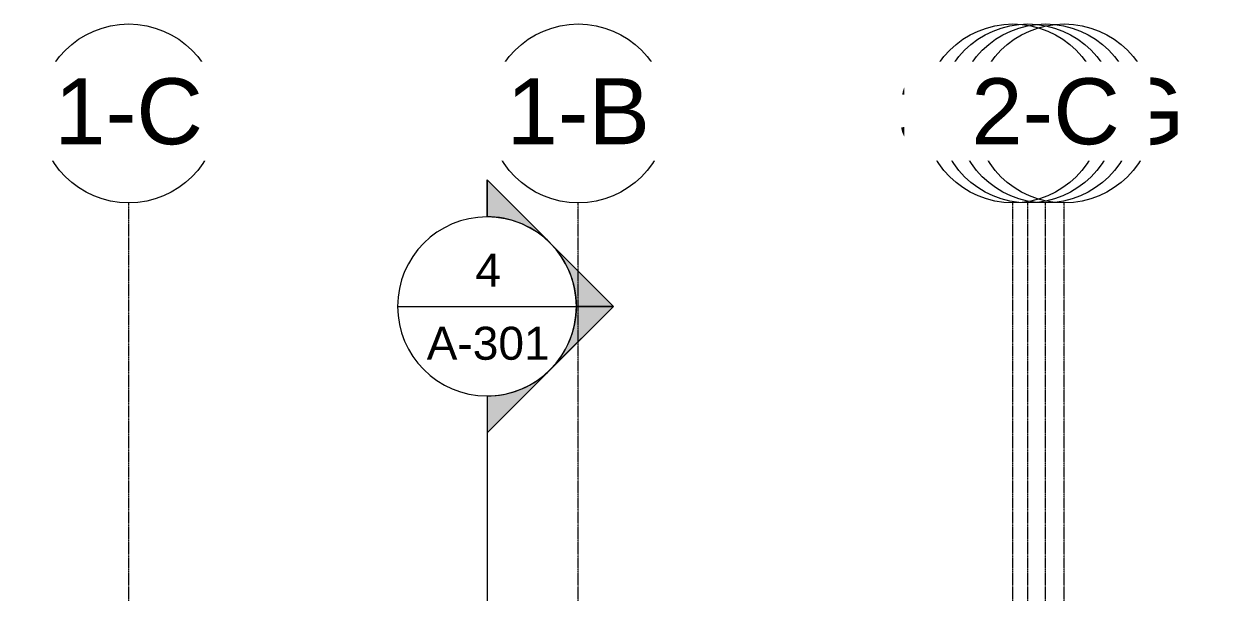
# Model space of a CAD drawing. Header units: inches. Extents: x -55396 to -733, y -290 to 853.
# Drawn here: x -16517 to -15873, y 439 to 745 of the extents above; entities that cross this region are included whole.
import ezdxf

# ---------------------------------------------------------------- set-up
doc = ezdxf.new("R2010")
doc.units = ezdxf.units.IN
doc.header["$MEASUREMENT"] = 0
doc.linetypes.add('Grid Line 1_2_', pattern=[0.875, 0.5, -0.125, 0.125, -0.125])
for name, color, linetype, lineweight in [('G-ANNO-SYMB', 111, 'Continuous', 9), ('S-GRID', 1, 'Continuous', 9), ('S-GRID-IDEN', 1, 'Continuous', 9)]:
    doc.layers.add(name, color=color, linetype=linetype, lineweight=lineweight)
doc.styles.add('Arial', font='arial.ttf', dxfattribs={"height": 35.407186})
doc.styles.add('Arial_1', font='arial.ttf', dxfattribs={"height": 17.703593})

# ---------------------------------------------------------------- blocks, each defined once
blk = doc.blocks.new('Grid - Grid Head - Circle-14747-Section 1')
at = {"layer": 'S-GRID-IDEN'}
blk.add_circle((21143.8, 696.66), 48, dxfattribs=at)
blk = doc.blocks.new('Section - Section Head - Filled-1526-Section 1')
at = {"layer": 'G-ANNO-SYMB'}
h = blk.add_hatch(color=256, dxfattribs=at)
edge = h.paths.add_edge_path(flags=0)
edge.add_arc((22059.83, 593.16), 48.06, 47.9216, 90)
edge.add_line((22059.83, 641.22), (22059.83, 661.04))
edge.add_line((22059.83, 661.04), (22092.04, 628.83))
h = blk.add_hatch(color=256, dxfattribs=at)
edge = h.paths.add_edge_path(flags=0)
edge.add_line((22093.77, 627.1), (22127.72, 593.16))
edge.add_line((22127.72, 593.16), (22107.83, 593.16))
edge.add_arc((22059.83, 593.16), 48, 360, 405)
h = blk.add_hatch(color=256, dxfattribs=at)
edge = h.paths.add_edge_path(flags=0)
edge.add_arc((22059.83, 593.16), 48, 315, 360)
edge.add_line((22107.83, 593.16), (22127.72, 593.16))
edge.add_line((22127.72, 593.16), (22093.77, 559.22))
h = blk.add_hatch(color=256, dxfattribs=at)
edge = h.paths.add_edge_path(flags=0)
edge.add_line((22092.04, 557.48), (22059.83, 525.27))
edge.add_line((22059.83, 525.27), (22059.83, 545.09))
edge.add_arc((22059.83, 593.16), 48.06, 270, 312.0784)
for p, q in [((22127.72, 593.16), (22059.83, 661.04)), ((22059.83, 641.16), (22059.83, 661.04)), ((22092.04, 628.83), (22059.83, 661.04)), ((22059.83, 661.04), (22059.83, 641.22)), ((22127.72, 593.16), (22093.77, 627.1)), ((22127.72, 593.16), (22059.83, 525.27)), ((22093.77, 559.22), (22127.72, 593.16)), ((22107.83, 593.16), (22127.72, 593.16)), ((22127.72, 593.16), (22107.83, 593.16)), ((22059.83, 525.27), (22092.04, 557.48)), ((22059.83, 545.16), (22059.83, 525.27)), ((22059.83, 545.09), (22059.83, 525.27))]:
    blk.add_line(p, q, dxfattribs=at)
for radius, start, end in [(48, 90, 270), (48.06, 47.9216, 90), (48, 270, 90), (48, 360, 45), (48, 315, 360), (48.06, 270, 312.0784)]:
    blk.add_arc((22059.83, 593.16), radius, start, end, dxfattribs=at)

msp = doc.modelspace()

# ---------------------------------------------------------------- linework, layer by layer
at = {"layer": 'G-ANNO-SYMB'}
for p, q in [((-16316.94, 593.16), (-16220.94, 593.16)), ((-16268.94, 545.16), (-16268.94, -79.66))]:
    msp.add_line(p, q, dxfattribs=at)
at = {"layer": 'S-GRID', "linetype": 'Grid Line 1_2_'}
for p, q in [((-16461.22, -132), (-16461.22, 648.66)), ((-16461.22, -132), (-16461.22, 648.66)), ((-16219.97, -132), (-16219.97, 648.66)), ((-16219.97, -132), (-16219.97, 648.66)), ((-15986.72, -132), (-15986.72, 648.66)), ((-15978.72, -132), (-15978.72, 648.66)), ((-15969.22, -132), (-15969.22, 648.66)), ((-15969.22, -132), (-15969.22, 648.66)), ((-15959.22, -132), (-15959.22, 648.66))]:
    msp.add_line(p, q, dxfattribs=at)

# ---------------------------------------------------------------- block references
at = {"layer": 'G-ANNO-SYMB'}
msp.add_blockref('Section - Section Head - Filled-1526-Section 1', (-38328.77, 0), dxfattribs=at)
at = {"layer": 'S-GRID-IDEN'}
for p in [(-37605.02, 0), (-37363.77, 0), (-37122.52, 0)]:
    msp.add_blockref('Grid - Grid Head - Circle-14747-Section 1', p, dxfattribs=at)

# ---------------------------------------------------------------- texts
at = {"layer": 'G-ANNO-SYMB', "attachment_point": 2, "line_spacing_factor": 0.938532, "style": 'Arial_1'}
for s, insert, char_height, width in [('4', (-16268.32, 621.5), 17.7, 16.416), ('A-301', (-16268.32, 582.22), 17.704, 78.624)]:
    msp.add_mtext(s, dxfattribs=dict(at, insert=insert, char_height=char_height, width=width))

# ---------------------------------------------------------------- next in the draw order: texts
at = {"layer": 'S-GRID-IDEN', "char_height": 35.407, "width": 85.104, "attachment_point": 2, "line_spacing_factor": 0.938532, "style": 'Arial', "bg_fill": 3, "box_fill_scale": 1.25, "bg_fill_color": 0, "bg_fill_transparency": 0}
for s, insert in [('3-5', (-16461.23, 715.53)), ('3-4', (-16219.98, 715.53)), ('3-3', (-15978.73, 715.53))]:
    msp.add_mtext(s, dxfattribs=dict(at, insert=insert))

# ---------------------------------------------------------------- next in the draw order: block references
at = {"layer": 'S-GRID-IDEN'}
for p in [(-37605.02, 0), (-37363.77, 0), (-37130.52, 0)]:
    msp.add_blockref('Grid - Grid Head - Circle-14747-Section 1', p, dxfattribs=at)

# ---------------------------------------------------------------- next in the draw order: texts
at = {"layer": 'S-GRID-IDEN', "char_height": 35.407, "attachment_point": 2, "line_spacing_factor": 0.938532, "style": 'Arial', "bg_fill": 3, "box_fill_scale": 1.25, "bg_fill_color": 0, "bg_fill_transparency": 0}
for s, insert, width in [('1-C', (-16461.23, 715.53), 94.608), ('1-B', (-16219.98, 715.53), 91.584), ('3-3.G', (-15986.73, 715.53), 147.312)]:
    msp.add_mtext(s, dxfattribs=dict(at, insert=insert, width=width))

# ---------------------------------------------------------------- next in the draw order: block references
at = {"layer": 'S-GRID-IDEN'}
msp.add_blockref('Grid - Grid Head - Circle-14747-Section 1', (-37113.02, 0), dxfattribs=at)

# ---------------------------------------------------------------- next in the draw order: texts
at = {"layer": 'S-GRID-IDEN', "insert": (-15969.23, 715.53), "char_height": 35.407, "width": 91.584, "attachment_point": 2, "line_spacing_factor": 0.938532, "style": 'Arial', "bg_fill": 3, "box_fill_scale": 1.25, "bg_fill_color": 0, "bg_fill_transparency": 0}
msp.add_mtext('1-A', dxfattribs=at)

# ---------------------------------------------------------------- next in the draw order: block references
at = {"layer": 'S-GRID-IDEN'}
msp.add_blockref('Grid - Grid Head - Circle-14747-Section 1', (-37103.02, 0), dxfattribs=at)

# ---------------------------------------------------------------- next in the draw order: texts
at = {"layer": 'S-GRID-IDEN', "insert": (-15959.23, 715.53), "char_height": 35.407, "width": 153.792, "attachment_point": 2, "line_spacing_factor": 0.938532, "style": 'Arial', "bg_fill": 3, "box_fill_scale": 1.25, "bg_fill_color": 0, "bg_fill_transparency": 0}
msp.add_mtext('1-A.G', dxfattribs=at)

# ---------------------------------------------------------------- next in the draw order: block references
at = {"layer": 'S-GRID-IDEN'}
msp.add_blockref('Grid - Grid Head - Circle-14747-Section 1', (-37113.02, 0), dxfattribs=at)

# ---------------------------------------------------------------- next in the draw order: texts
at = {"layer": 'S-GRID-IDEN', "insert": (-15969.23, 715.53), "char_height": 35.407, "width": 94.608, "attachment_point": 2, "line_spacing_factor": 0.938532, "style": 'Arial', "bg_fill": 3, "box_fill_scale": 1.25, "bg_fill_color": 0, "bg_fill_transparency": 0}
msp.add_mtext('2-C', dxfattribs=at)

doc.saveas('drawing.dxf')
